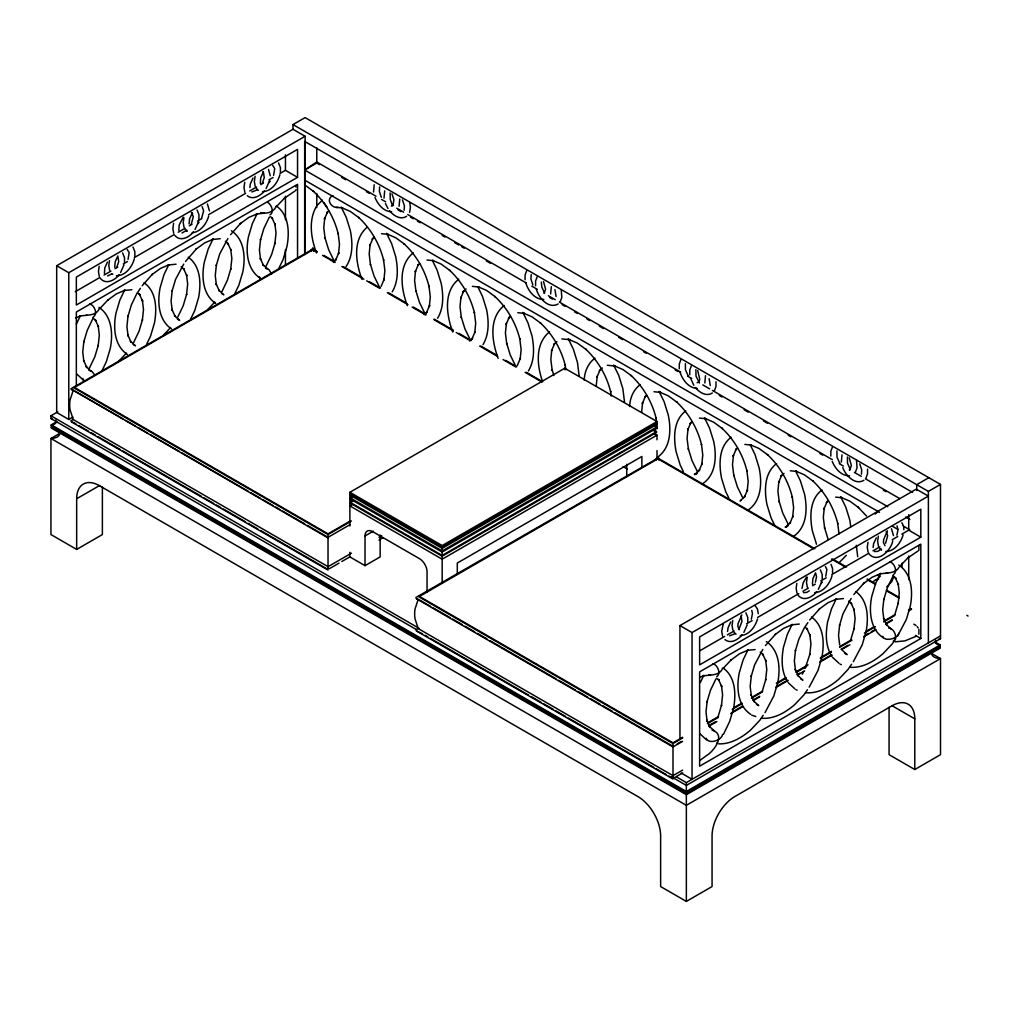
<?xml version="1.0" encoding="UTF-8"?>
<svg xmlns="http://www.w3.org/2000/svg" width="1019" height="1019" viewBox="0 0 1019 1019"><rect width="100%" height="100%" fill="white"/><g stroke="black" fill="none" stroke-linecap="round" stroke-linejoin="round"><path stroke-width="1.5" d="M934.665 641.753L940.18 644.938L940.193 645.868L686.347 792.425L51.268 425.751L51.281 424.834L56.758 421.662M124.509 262.291L124.509 257.629L122.624 252.941M134.852 256.317L134.852 251.655L132.98 246.967M198.934 219.314L198.934 214.652L197.062 209.965M249.833 187.611L250.356 183.828L253.03 178.007M280.416 172.287L280.416 167.613L278.531 162.925M727.553 631.487L728.076 627.717L730.75 621.883M747.78 622.138L747.78 617.476L745.895 612.776M801.978 588.511L803.138 582.919L806.5 577.098M822.206 579.161L822.206 574.499L820.333 569.812M832.561 573.188L832.561 568.526L831.02 564.348M873.105 547.445L873.627 543.675L876.315 537.854M584.218 380.189C584.473 371.833 588.039 363.223 594.956 358.217M596.242 385.717L597.21 376.164L596.905 377.272L600.038 369.859M629.627 406.53C629.882 398.174 633.449 389.564 640.365 384.558M641.652 412.058L642.62 402.505L642.314 403.613L645.447 396.2L644.709 397.27L646.734 395.308M901.828 567.417L902.248 563.189M733.642 707.81C736.049 694.347 735.629 677.011 723.337 668.184M777.815 682.297C780.529 668.235 779.433 650.364 766.313 641.575M821.989 656.796C824.435 643.282 823.951 625.883 811.557 617.068M866.163 631.296C868.608 617.769 868.124 600.369 855.743 591.555M899.153 633.016C897.446 637.97 890.924 639.805 886.084 639.193C870.277 632.149 868.545 611.222 871.78 596.421L875.652 583.403L880.429 573.455M109.479 260.584L108.778 265.577L109.619 270.315M183.917 217.607L183.216 222.613L184.057 227.352M732.75 620.431L732.05 625.424L732.89 630.162M796.845 583.428L796.145 588.422L796.973 593.16M867.959 542.363L867.258 547.369L868.099 552.107M99.187 266.303L98.435 271.551L99.276 276.289M123.987 264.851L120.599 272.519M134.33 258.877C132.088 266.889 125.566 275.971 116.383 275.703M173.625 223.327L172.861 228.587L173.701 233.326M244.751 182.261L243.987 187.521L244.827 192.26M255.094 176.287L254.342 181.548L255.17 186.286M269.538 180.822L266.099 188.553M279.881 174.848C277.665 182.707 271.462 191.445 262.545 191.699M807.239 577.2L806.488 582.448L807.328 587.186M832.039 575.748C829.823 583.62 823.619 592.345 814.691 592.612M878.365 536.134L877.614 541.382L878.454 546.133M931.735 651.994C930.36 656.771 936.843 658.682 940.512 658.592L940.512 754.671L914.795 769.523L889.065 754.671L889.065 707.173M541.306 282.072L541.828 287.103L544.541 293.013M556.081 296.491L554.935 289.613M710.268 385.5L709.122 378.635M722.624 734.381C721.567 740.686 708.613 744.571 706.142 738.278M374.202 184.796L373.527 192.069M379.641 186.897L379.374 191.406L381.335 197.278M384.685 190.859L384.023 198.132M390.124 192.948L390.264 199.431L392.506 205.787L393.347 204.883L391.372 206.029M399.079 206.297L399.754 199.023M404.135 210.258L404.403 205.749L402.441 199.864M409.574 212.347L410.415 207.545L409.714 202.475M531.205 274.57L530.937 279.079L532.899 284.963M550.642 293.969L551.317 286.696M685.379 363.579L685.456 369.795L688.22 375.96M695.875 369.642L696.002 376.113L699.467 383.055M704.83 382.978L705.492 375.705M836.93 450.907L837.007 457.123L839.771 463.288M841.987 454.882L841.325 462.142M847.426 456.971L847.502 463.186L850.266 469.351L849.273 469.988L850.305 469.402M861.437 474.281L861.705 469.759L859.743 463.887M718.128 716.586L721.579 705.008L721.452 705.645L722.598 694.945L721.452 685.558L721.745 686.679L718.459 679.406L719.185 680.501L717.121 678.578M733.514 708.447L729.655 721.452L723.503 734.253M762.314 691.086L765.753 679.495L765.626 680.144L766.772 669.445L765.626 660.057L765.919 661.178L762.632 653.905L763.358 654.988L760.263 652.122M777.688 682.947L773.829 695.952L765.002 712.663M821.862 657.433L818.002 670.451L809.175 687.163M850.661 640.072L854.1 628.494L853.973 629.131L855.119 618.431L853.973 609.056L854.266 610.164L850.98 602.891L851.706 603.987L848.61 601.108M866.035 631.933L862.176 644.938L853.349 661.649M894.835 614.572L898.274 602.981L898.159 603.63L899.293 592.931L898.159 583.543L898.452 584.664L895.153 577.391L895.892 578.474L892.784 575.608M128.037 259.386L129.184 252.61L127.171 249.451M198.361 222.142L195.024 229.542M208.704 216.168C206.449 223.721 200.679 231.937 192.222 232.74M273.589 175.344L274.735 168.581L272.723 165.409M723.286 623.628L721.707 631.398L722.547 636.136M747.194 624.953L743.87 632.366M751.309 619.234L752.468 613.642L751.78 610.356M757.55 618.979C755.245 626.736 749.105 635.346 740.265 635.589M815.391 582.231L816.55 576.639L815.531 572.844L812.856 578.767L812.461 584.218M821.632 581.976L818.308 589.39M825.747 576.257L826.88 569.481L825.39 566.5M892.759 540.923C891.014 550.209 878.212 563.545 869.322 554.285M896.873 535.192L898.019 529.6L897.013 525.842M903.101 534.95C900.796 542.707 894.657 551.304 885.817 551.546M99.34 308.286C96.869 316.145 86.131 314.96 79.724 316.017L80.845 315.712L75.623 317.928M82.87 378.431L83.036 379.82L85.392 381.182M276.047 206.271C274.264 212.169 266.15 214.13 260.686 212.742M722.624 668.133C720.14 675.992 709.402 674.807 703.008 675.864L704.116 675.559L700.193 677.215M882.849 636.251L883.014 637.652M875.181 514.086L877.958 511.678M316.45 206.335C308.222 220.626 311.024 238.242 316.501 252.992M381.093 286.441L384.227 279.015L383.921 280.123L384.889 270.57L383.539 259.667L383.653 260.304C379.654 243.936 370.891 228.867 358.561 217.365L359.096 217.824L350.307 211.392L341.569 207.647L342.715 207.991L336.117 207.341M392.2 291.893C398.518 281.359 397.97 268.647 395.792 257.005L391.691 243.758L386.596 233.338M437.61 318.246C443.927 307.7 443.38 294.988 441.202 283.346L437.1 270.099L432.642 260.991M483.019 344.588C489.349 334.041 488.802 321.329 486.611 309.687L482.522 296.453L478.064 287.333M517.334 365.464L520.467 358.051L520.161 359.159L521.129 349.606L519.779 338.703L519.894 339.327C515.894 322.959 507.131 307.904 494.801 296.402L495.336 296.86L486.547 290.415L477.809 286.683L478.955 287.014L472.357 286.364M528.441 370.929C534.758 360.382 534.211 347.67 532.033 336.028L527.931 322.794L522.836 312.374M893.93 576.499L891.74 581.683L886.772 586.842M116.765 267.411L118.713 261.616L117.822 255.986L115.147 261.896L114.752 267.347M191.203 224.435L193.279 216.805L191.776 212.627L192.591 213.519L191.254 212.449M201.545 218.461L203.622 210.831L202.119 206.653M262.329 183.369L264.265 177.573L263.386 171.944L260.711 177.854L260.316 183.318M885.6 543.216L887.676 535.574L886.173 531.409M76.361 324.157L80.463 315.623M92.665 319.036L87.188 330.449L83.749 342.04L83.876 341.39L82.73 352.09L83.876 361.478L83.583 360.357L86.87 367.63L86.144 366.534L91.302 371.336M124.636 290.122L119.847 300.083L115.988 313.088C113.134 327.316 114.052 345.517 127.362 354.459M89.379 368.152L94.856 356.752L98.308 345.161L98.181 345.798L99.327 335.098L98.181 325.723L98.474 326.832L95.187 319.571L95.913 320.654L92.818 317.775M102.282 370.152L106.371 361.605L110.243 348.6C113.058 334.449 112.23 316.31 99.009 307.369M168.81 264.622L164.021 274.57L160.161 287.575C157.308 301.815 158.225 320.004 171.536 328.959M133.553 342.651L139.03 331.239L142.482 319.648L142.354 320.297L143.501 309.598L142.354 300.21L142.647 301.331L139.361 294.058L140.087 295.153L138.024 293.23M146.456 344.639L150.557 336.104L154.417 323.099C157.002 309.419 156.684 291.701 144.112 282.722M212.984 239.108L208.194 249.069L204.335 262.074C201.482 276.302 202.399 294.504 215.71 303.445M177.726 317.138L183.216 305.738L186.655 294.147L186.528 294.797L187.674 284.084L186.528 274.71L186.821 275.831L183.535 268.557L184.261 269.64L181.165 266.774M190.629 319.138L194.731 310.604L198.59 297.599C201.176 283.906 200.858 266.188 188.286 257.221M257.157 213.608L252.381 223.569L248.509 236.574C245.49 251.133 246.776 269.768 260.686 278.544M221.913 291.638L227.39 280.238L230.829 268.647L230.702 269.283L231.848 258.584L230.702 249.209L230.995 250.33L227.708 243.057L228.434 244.14L225.339 241.261M269.373 217.022L263.896 228.434L260.444 240.013L260.571 239.376L259.425 250.075L260.571 259.45L260.278 258.342L263.564 265.615L262.838 264.52L268.01 269.309M234.803 293.638L238.905 285.103L242.764 272.086C245.617 257.858 244.7 239.656 231.389 230.714M266.086 266.137L271.563 254.725L275.003 243.146L274.875 243.783L276.022 233.084L274.875 223.696L275.168 224.817L271.882 217.544L272.608 218.639L270.544 216.716M278.977 268.124L283.078 259.59L286.938 246.585C289.523 232.905 289.205 215.187 276.646 206.207M700.32 682.577L703.734 675.47M715.937 678.883L710.46 690.296L707.02 701.874L707.148 701.238L706.001 711.937L707.148 721.312L706.855 720.204L710.141 727.464M747.908 649.969L743.118 659.917L739.259 672.922C736.406 687.163 737.323 705.352 750.634 714.306M792.081 624.456L787.305 634.417L783.433 647.422C781.395 658.911 781.153 671.483 787.623 681.724M835.567 600.382L831.479 608.916L827.606 621.921C825.568 633.41 825.326 645.982 831.797 656.211M802.373 674.132L803.749 671.279M805.112 668.439L809.927 653.994L809.799 654.631L810.946 643.932L809.799 634.557L810.092 635.678L806.806 628.405L807.532 629.487L805.469 627.577M892.644 576.869L887.167 588.269L883.728 599.86L883.842 599.223L882.696 609.922L883.842 619.297L883.549 618.176L886.848 625.449L886.11 624.367L891.281 629.156M295.599 190.502L296.058 189.585M918.883 550.349L918.883 545.471M918.883 634.264L918.883 629.385M393.016 205.405L393.907 199.686L391.946 193.801M526.657 270.787L525.091 275.015L525.091 279.741M537.153 276.837L535.586 281.078L535.586 285.804M560.246 301.713L561.8 297.484L561.278 290.148M680.832 359.796L679.278 364.038L679.278 368.763M691.328 365.859L689.774 370.088L689.774 374.814M714.421 390.736L715.988 386.494L715.988 381.768M832.383 447.124L830.829 451.366L830.829 456.092M855.489 472.001L857.043 467.772L856.508 460.435M865.984 478.064L867.538 473.822L867.538 469.097M899.064 567.252C896.593 571.786 890.861 572.996 886.084 573.086M107.479 262.049L104.804 267.87L104.409 273.321M192.26 213.098L189.585 218.919L189.063 223.874M741.845 614.89L738.023 623.679L737.909 626.698L739.399 629.678M738.915 629.22L741.985 621.45L741.106 615.82M140.418 288.313L136.839 293.536L131.362 304.948L127.923 316.527L128.05 315.89L126.904 326.589L128.05 335.964L127.757 334.856L131.043 342.117L130.317 341.034L135.476 345.823L133.132 344.473M142.201 285.702L152.302 274.315L151.806 274.735L160.492 268.405L169.192 264.698L168.084 265.004L176.02 264.214M183.7 264.112L175.548 279.435L172.096 291.026L172.224 290.39L171.077 301.089L172.224 310.464L171.931 309.343L175.217 316.616L174.491 315.533L179.65 320.323L177.306 318.972M185.483 261.501L196.476 248.814L195.979 249.235L204.679 242.891L213.366 239.198L212.258 239.503L220.193 238.713M227.874 238.612L219.722 253.935L216.27 265.526L216.397 264.876L215.251 275.576L216.397 284.963L216.104 283.842L219.391 291.116L218.665 290.033L223.836 294.822L221.48 293.459M230.549 234.688L240.65 223.301L240.153 223.734L248.853 217.391L257.54 213.697L256.431 214.003L264.367 213.213M762.798 649.46L754.646 664.783L751.194 676.374L751.321 675.737L750.175 686.437L751.321 695.811L751.028 694.691L754.315 701.964M765.473 645.549L775.574 634.162L775.077 634.582L783.777 628.239L792.464 624.545L791.355 624.851L799.291 624.061M807.863 622.647L804.297 627.87L798.82 639.282L795.368 650.874L795.495 650.224L794.349 660.923L795.495 670.311L795.202 669.19L798.488 676.463M809.646 620.036L819.747 608.649L819.251 609.082L827.95 602.738L836.637 599.045L835.529 599.35L843.465 598.561M763.218 715.262L759.664 720.484L750.328 730.33C741.399 737.832 730.636 744.329 718.535 743.845M851.145 598.459L842.993 613.782L839.541 625.36L839.669 624.723L838.522 635.423L839.669 644.798M853.82 594.536L863.921 583.148L863.424 583.581L872.124 577.238L880.811 573.531L879.703 573.837L887.638 573.06M807.405 689.761L803.838 694.971L794.502 704.83C785.28 712.638 773.943 719.287 761.41 718.255M851.578 664.261L848.012 669.47L838.675 679.316C829.453 687.124 818.117 693.786 805.583 692.754M895.752 638.76L892.185 643.97L882.862 653.816C873.64 661.624 862.291 668.286 849.757 667.254M897.535 636.149L906.35 619.437L910.222 606.432C913.075 592.205 912.158 574.003 898.834 565.061M346.04 266.634C353.147 256.024 352.638 242.675 350.37 230.651L346.282 217.416L341.187 206.997M846.33 555.33L839.248 562.539M935.786 640.25C933.468 642.925 937.786 645.218 940.18 644.938L686.347 791.496L51.281 424.834C53.663 425.114 57.994 422.821 55.663 420.146M183.229 217.251L179.229 224.893L178.834 230.358M887.396 530.848L883.588 539.637L883.46 542.656L885.014 545.624M118.994 274.735C115.134 280.34 105.619 285.027 100.486 278.48M197.648 223.862L199.1 222.244M193.432 231.772C189.559 237.363 180.057 242.051 174.924 235.504M270.226 181.178L268.965 182.63M264.558 190.706C260.8 195.724 252.992 200.399 247.26 195.737M742.265 634.582C738.508 639.601 730.712 644.275 724.98 639.626M820.919 583.709L822.371 582.091M816.703 591.606C812.844 597.21 803.329 601.898 798.195 595.351M544.07 293.459L545.611 289.23L543.509 281.486M849.808 469.797L851.349 465.568L849.247 457.824M99.811 308.591L108.116 299.815L107.632 300.248L116.319 293.905L125.019 290.211L123.91 290.517L131.846 289.727M119.147 360.777L126.42 353.096M276.506 206.577L284.823 197.801M163.32 335.264L170.593 327.596M207.494 309.763L214.767 302.083M723.082 668.439L731.4 659.662L730.903 660.095L739.59 653.752L748.29 650.046L747.182 650.351L755.117 649.574M899.777 566.424L908.095 557.648M317.202 205.252L322.475 200.144M328.831 210.908L326.806 212.869L327.558 211.786L324.424 219.212L324.73 218.104L323.762 227.657L325.099 238.561L324.997 237.924L328.653 249.719L334.321 261.323M366.827 227.517C352.217 240.344 355.911 262.991 361.911 279.333M333.391 261.959L336.423 259.017L335.671 260.087L338.817 252.674L338.512 253.782L339.48 244.229L338.13 233.326L338.232 233.962C334.245 217.582 325.469 202.526 313.151 191.024L313.674 191.483L305.178 185.254M374.253 237.249L372.228 239.21L372.979 238.14L369.833 245.554L370.139 244.445L369.171 253.998L370.521 264.902L370.406 264.265L374.062 276.06L379.73 287.664M413.294 252.839C397.627 265.462 401.078 288.925 407.333 305.687M419.662 263.59L417.637 265.551L418.389 264.481L415.243 271.895L415.548 270.787L414.593 280.34L415.93 291.243L415.828 290.606L419.471 302.401L425.152 314.005M458.716 279.181C443.036 291.816 446.488 315.266 452.742 332.028M424.21 314.642L427.254 311.699L426.502 312.782L429.649 305.356L429.33 306.477L430.298 296.911L428.961 286.008L429.063 286.645C425.063 270.277 416.3 255.209 403.97 243.707L404.505 244.165L395.716 237.733L386.978 233.988L388.137 234.332L381.526 233.682M466.091 288.963L463.046 291.893L463.798 290.823L460.664 298.236L460.97 297.128L460.002 306.694L461.34 317.584L461.238 316.96L464.893 328.755L470.561 340.359M504.125 305.522C488.445 318.157 491.91 341.607 498.151 358.37M469.632 340.983L472.663 338.053L471.912 339.123L475.058 331.71L474.752 332.818L475.707 323.252L474.37 312.362L474.472 312.986C470.485 296.618 461.709 281.55 449.392 270.048L449.914 270.506L441.125 264.074L432.4 260.329L433.546 260.673L426.936 260.023M510.494 316.285L508.468 318.246L509.207 317.164L506.074 324.577L506.379 323.469L505.411 333.035L506.761 343.925L506.647 343.301L510.302 355.096L515.971 366.7M549.534 331.863C534.746 343.67 536.898 365.732 542.656 381.768M556.909 341.645L553.877 344.588L554.629 343.505L551.483 350.931L551.788 349.823L550.833 359.376L552.171 370.279L552.069 369.642L553.89 375.54M599.287 370.929L602.331 367.986M685.774 410.899C673.215 420.248 673.432 438.17 676.17 451.977L680.259 465.212L683.443 471.733M692.143 421.662L690.118 423.611L690.869 422.541L687.723 429.954L688.029 428.846L687.073 438.412L688.411 449.303L688.309 448.678L691.952 460.473L697.633 472.077M657.599 457.162C670.91 447.825 671.279 429.407 668.273 415.064L664.171 401.817L659.076 391.398M731.196 437.24C718.637 446.589 718.854 464.524 721.579 478.319L725.681 491.553L728.865 498.074M737.552 448.003L735.527 449.965L736.278 448.882L733.145 456.295L733.451 455.187L732.483 464.753L733.82 475.644L733.718 475.02L737.374 486.815L743.042 498.418M703.008 483.503C716.319 474.166 716.701 455.748 713.682 441.405L709.581 428.171L704.486 417.752M776.605 463.581C764.046 472.931 764.263 490.865 766.989 504.66L771.09 517.907L774.911 525.715M783.98 473.364L780.949 476.306L781.688 475.223L778.554 482.649L778.86 481.541L777.892 491.094L779.242 501.998L779.127 501.361L782.783 513.156L788.451 524.76M748.43 509.844C761.741 500.52 762.11 482.089 759.091 467.746L755.003 454.512L750.532 445.392M822.015 489.935C809.455 499.272 809.672 517.206 812.41 531.001L816.499 544.248M828.383 500.686L826.358 502.647L827.11 501.577L823.963 508.99L824.269 507.882L823.314 517.435L824.651 528.339L824.549 527.702L828.192 539.497M793.839 536.185C807.15 526.861 807.519 508.43 804.513 494.088L800.412 480.853L795.954 471.733M876.327 580.04L880.378 576.117M186.872 230.218L182.032 232.969M881.269 548.986L877.856 551.368L874.531 551.572M872.659 582.091L875.627 579.773L878.556 579.212M741.182 500.163L740.087 501.004L745.144 496.113L744.392 497.183L747.538 489.77L747.233 490.878L748.188 481.325L746.851 470.421L746.952 471.045C742.966 454.678 734.189 439.622 721.872 428.12L722.395 428.579L713.606 422.133L704.881 418.401L706.027 418.733L699.416 418.083M284.326 198.234L294.886 191.101M907.598 558.068L918.157 550.935M699.887 760.467L706.154 755.831C713.848 751.372 726.534 734.521 712.026 730.075M111.58 273.945L107.606 275.945M257.145 189.916L251.82 191.967M734.852 633.793L729.54 635.843M809.29 590.816L806.73 592.434L803.405 592.638M887.778 506.672L304.668 170.007L316.769 162.021L376.049 196.234M72.909 417.077L68.782 419.459L56.682 412.466L56.682 265.73L293.001 129.286L293.001 124.585L305.114 117.593L940.486 484.42L940.512 638.671L686.347 785.42L671.19 776.656M56.682 265.73L68.782 272.71L305.114 136.279L305.114 254.61M75.24 291.701L99.964 277.423M104.091 275.041L110.956 271.079M115.083 268.698L117.822 267.105M123.324 263.934L127.439 261.552M134.317 257.59L174.16 234.587M178.274 232.205L185.152 228.243M189.267 225.861L192.018 224.282M197.508 221.11L201.635 218.728M208.5 214.754L245.604 193.343M249.719 190.961L256.584 186.999M260.711 184.617L263.462 183.025M268.952 179.853L273.079 177.472M279.945 173.51L285.447 170.339L297.548 177.331L297.548 149.373L76.349 277.079L76.349 305.038L297.548 177.331M304.668 170.007L316.769 163.027L319.52 164.619M328.029 537.905L70.846 388.85L312.298 249.451L317.036 252.177M312.897 249.795L74.476 387.449L328.029 533.841L350.077 521.104M416.198 629.449L50.95 418.567L50.95 415.777L57.816 411.803M406.619 216.27C400.709 220.321 393.359 215.659 389.615 210.742M60.567 432.935L50.95 438.488L50.95 534.567L76.667 549.419L102.384 534.567L102.384 487.069M76.667 549.419L76.667 498.75L99.684 485.464M558.183 303.955C548.247 309.534 538.376 297.446 536.185 288.657M349.886 492.292L564.717 368.254L657 421.535L657 422.936L442.17 546.961L349.886 493.68L349.886 492.292L442.17 545.573L657 421.535M350.511 495.132L351.096 495.272M350.511 497.832L351.988 497.183L351.988 495.782M350.09 503.259L352.307 504.52L350.205 506.048A1.707 0.994 60 0 0 351.096 505.22A1.707 0.994 60 0 0 350.205 503.348L350.281 502.584A2.14 1.236 60 0 0 351.402 501.552A2.14 1.236 60 0 0 350.281 499.208L352.026 499.437M73.266 387.449L328.029 534.529L351.44 521.015M350.065 524.607L328.029 537.331L307.369 525.409M380.151 535.039L380.151 556.922L365.019 565.66L365.019 535.956L373.272 531.192M351.44 553.164L328.029 566.679L73.266 419.586L70.922 420.63L71.547 421.981L328.029 570.054L328.029 534.529M378.979 537.255L381.743 535.663M329.404 568.678L339.047 563.112M341.798 561.52L350.065 556.756M378.979 540.057L383.119 537.663M349.886 526.008L349.886 494.037L442.17 547.318L657 423.28L657 424.337L442.17 548.362L349.886 495.081M712.37 392.965C706.447 397.002 699.11 392.34 695.366 387.437M350.205 498.953L442.17 552.043L656.682 428.197L656.682 427.101L442.17 550.948L350.205 497.858L350.052 499.043M682.603 741.373L672.999 746.914L416.529 598.841L415.905 597.491L657.268 458.448L813.582 548.693M657.866 458.792L419.446 596.446L672.999 742.838L682.654 737.272M863.921 480.293C854.966 485.592 845.617 475.389 842.751 467.555M928.831 477.694L916.718 484.675L916.718 490.445M679.953 625.577L916.285 489.133L928.385 496.113L692.054 632.557L679.953 625.577L679.953 737.603M293.001 124.585L928.385 491.413L940.486 484.42M699.887 650.746L724.611 636.467M727.362 634.888L734.228 630.927M746.596 623.781L752.086 620.609M757.588 617.438L798.807 593.644M802.921 591.262L808.424 588.09M812.538 585.708L815.289 584.116M820.779 580.945L826.282 577.773M831.771 574.601L868.876 553.19M872.99 550.808L879.868 546.834M892.224 539.701L897.726 536.529M901.84 534.147L908.719 530.186L920.819 537.166L920.819 509.22L699.62 636.926L699.62 664.872L920.819 537.166M707.453 722.942L718.484 716.586M733.642 707.823L741.908 703.059M751.563 697.48L762.581 691.124M776.363 683.163L786.006 677.597M795.661 672.018L808.067 664.859M820.461 657.701L831.491 651.332M839.758 646.556L850.789 640.199M865.946 631.449L874.213 626.672M883.868 621.093L894.886 614.737M418.236 596.446L672.999 743.539L682.641 737.973M707.428 723.656L718.446 717.3M732.215 709.351L741.857 703.785M751.5 698.219L762.518 691.85M777.675 683.112L785.929 678.336M796.947 671.98L806.589 666.413M820.359 658.452L831.377 652.096M839.643 647.332L852.037 640.174M864.43 633.016L875.448 626.66M883.715 621.883L894.733 615.527M677.138 743.946L681.265 741.565M708.804 725.655L715.695 721.681M733.604 711.351L741.857 706.575M752.875 700.219L759.766 696.244M776.287 686.704L787.305 680.335M796.947 674.769L799.711 673.177M820.359 661.255L831.377 654.899M841.019 649.332L847.91 645.345M864.43 635.805L868.57 633.423M871.321 631.831L874.073 630.239M886.466 623.093L891.982 619.909M908.502 610.368L911.253 608.776M708.651 726.33L716.879 721.579M730.598 713.657L742.94 706.536M753.907 700.206L759.397 697.034M775.854 687.532L788.184 680.412M797.788 674.871L804.641 670.91M819.735 662.197L832.077 655.077M841.669 649.536L849.897 644.785M863.615 636.862L875.958 629.742M885.549 624.201L892.402 620.24M908.859 610.738L911.61 609.158M682.641 770.109L672.999 775.676L418.236 628.596L415.905 629.627L416.529 630.978L672.999 779.051L672.999 743.539M682.641 772.911L672.999 778.478L668.872 776.096M920.819 638.493L699.62 766.199L699.62 671.865L920.819 544.159L920.819 638.493L915.444 635.385M676.705 777.051L686.347 782.617L940.512 635.881M940.193 647.218L686.347 793.776L51.268 427.101L51.268 428.031L686.347 794.693L940.193 648.135L939.301 646.543L940.193 645.868M76.667 498.75A32.098 18.533 60 0 1 99.365 485.655L637.932 796.591A32.098 18.533 60 0 1 660.63 835.898L660.63 886.555L686.347 901.407L712.064 886.555L712.064 835.898A32.098 18.533 -60 0 1 734.763 796.591L892.096 705.759A32.098 18.533 -60 0 1 914.795 718.854L914.795 769.523M269.997 214.945C274.633 212.181 271.423 204.666 267.73 202.272M93.289 316.96C98.142 313.954 94.487 305.42 89.85 303.815M893.268 574.792C898.121 571.774 894.465 563.24 889.829 561.647M716.574 676.807C721.414 673.788 717.758 665.254 713.122 663.662M893.268 641.218C898.312 638.123 894.198 628.264 888.734 628.048M716.574 743.246L717.503 742.813M351.402 502.189L352.816 501.119L352.51 499.794M916.298 636.213L904.948 640.875L895.242 641.83M332.996 195.559C325.303 198.922 331.277 208.717 338.155 207.341M694.41 474.204L697.085 473.351L694.678 474.663L699.735 469.772L698.983 470.842L702.116 463.428L701.811 464.537L702.779 454.971L701.441 444.08L701.543 444.704C697.544 428.337 688.78 413.268 676.45 401.766L676.985 402.225L668.197 395.792L659.459 392.048L660.618 392.391L654.007 391.742M785.241 526.887L787.904 526.033L785.496 527.345L790.553 522.454L789.814 523.524L792.948 516.111L792.642 517.219L793.61 507.666L792.26 496.762L792.374 497.399C788.375 481.019 779.611 465.963 767.282 454.461L767.816 454.92L759.028 448.487L750.29 444.743L751.436 445.074L744.838 444.424M51.268 427.101L52.16 426.426L51.268 425.751M697.123 382.711L698.754 382.074L699.773 379.45L697.697 370.496M657 424.337L654.58 425.725L656.682 427.101M656.682 428.197L653.969 429.929L656.605 432.4L442.17 556.196L350.281 503.144L350.281 502.392L442.17 555.444L656.605 431.636L653.867 430.056M939.098 638.786L940.512 638.671M543.815 299.408C534.58 299.675 528.059 290.606 525.689 282.607M849.553 475.758C841.261 476.128 835.134 468.46 832.256 461.505M86.105 315.253L87.239 315.266M710.51 675.113L708.664 675.075M265.462 268.214L268.901 269.589L271.653 274.022M88.755 370.228L92.194 371.604L94.232 374.355M391.64 211.774C383.603 211.672 377.794 204.297 374.967 197.482M697.378 388.456C688.424 388.201 682.208 379.476 679.864 371.617M50.95 418.567L52.364 418.682M517.767 312.718L524.377 313.355L523.218 313.024L531.956 316.769L540.745 323.201L540.21 322.743C552.54 334.245 561.303 349.3 565.303 365.681L565.201 365.044L565.774 369.719M561.851 338.932L569.787 339.709L568.64 339.365L577.365 343.11L586.154 349.542L585.632 349.084C597.949 360.586 606.725 375.654 610.712 392.022L610.61 391.385L611.183 396.06M607.273 365.273L615.196 366.05L614.049 365.706L622.787 369.451L631.576 375.884L631.041 375.425C643.371 386.927 652.135 401.995 656.134 418.363L656.019 417.726L656.402 420.847M790.247 470.778L796.858 471.428L795.699 471.084L804.437 474.829L813.226 481.261L812.691 480.802C825.021 492.304 833.784 507.373 837.784 523.741L837.682 523.104L839.019 534.007M835.656 497.119L842.267 497.769L841.121 497.425L849.846 501.17L858.635 507.602L858.113 507.144L866.558 516.06M72.642 422.337L71.547 421.981M755.792 716.523L751.716 715.16M844.751 653.306L847.107 654.657L841.936 649.867M840.064 664.146L841.337 664.643M800.577 678.807L802.934 680.17L797.762 675.38M795.89 689.646L797.164 690.156M756.404 704.32L758.747 705.67L753.589 700.881M892.351 526.263L897.777 529.345M913.776 624.163L916.119 625.526M71.547 389.831L73.266 390.239L70.069 399.97A45.855 37.448 0 0 0 70.069 409.867L73.266 419.586M416.529 598.841L418.236 599.248L415.039 608.967A45.855 37.448 0 0 0 415.039 618.864L418.236 628.596M416.529 630.978L422.363 633.78M293.001 129.286L305.114 136.279M912.591 492.394L304.668 141.412L304.668 253.833M381.552 199.418L385.692 201.813M396.722 208.182L403.613 212.156M407.753 214.538L526.301 282.989M531.816 286.173L537.331 289.358M548.362 295.727L555.253 299.701M559.38 302.095L680.692 372.126M687.583 376.113L691.723 378.495M702.753 384.864L709.644 388.838M712.396 390.43L832.332 459.671M839.223 463.658L843.363 466.04M854.393 472.408L861.284 476.382M865.411 478.777L899.879 498.673M341.582 177.357L345.721 179.739M366.394 191.674L369.145 193.266M398.098 209.978L400.862 211.57M410.504 217.149L413.268 218.741M417.395 221.123L420.159 222.715M442.208 235.453L444.972 237.045M454.614 242.611L458.754 245.006M461.505 246.598L464.269 248.19M486.33 260.915L490.457 263.31M549.738 297.523L552.489 299.115M562.144 304.694L564.895 306.286M574.55 311.852L577.302 313.444M586.957 319.023L589.708 320.616M599.363 326.182L603.503 328.564M618.66 337.327L622.8 339.709M643.473 351.644L646.237 353.236M675.177 369.948L677.941 371.54M719.299 395.423L722.051 397.015M744.112 409.753L748.239 412.135M763.409 420.885L767.536 423.28M788.222 435.215L790.973 436.807M819.926 453.519L822.677 455.111M883.333 490.126L886.097 491.718M905.7 517.015L909.827 519.397M258.342 190.298L256.393 188.464M881.613 550.145L879.664 548.311M653.867 430.82C659.917 431.177 651.116 434.654 657 435.164L657 439.8M654.249 433.572L657 435.164L442.17 559.189L349.886 505.908M966.878 615.349L968.05 616.024M317.036 251.476L312.897 249.095L312.897 247.693M323.915 255.451L334.933 261.819M343.199 266.583L362.471 277.716M369.362 281.69L380.38 288.059M388.634 292.822L406.543 303.165M413.434 307.139L425.827 314.285M434.081 319.062L453.366 330.194M458.868 333.379L471.262 340.524M480.904 346.091L497.425 355.631M505.691 360.408L516.709 366.764M526.352 372.33L541.497 381.081M322.539 255.361L334.945 262.52M341.836 266.507L363.885 279.231M366.636 280.824L379.043 287.982M387.309 292.759L407.982 304.694M412.122 307.076L425.891 315.037M434.158 319.8L453.455 330.946M456.206 332.538L469.988 340.486M479.643 346.065L497.552 356.408M503.068 359.58L515.461 366.751M525.116 372.317L541.649 381.858M814.856 548.731L657.866 458.104L657.866 456.703M832.765 559.074L846.534 567.023M867.194 578.945L875.461 583.721M886.466 590.077L898.86 597.236M831.504 559.036L845.286 566.997M867.335 579.722L875.601 584.498M886.619 590.867L899.025 598.026M623.106 466.6L627.233 468.995M930.856 653.026L940.512 658.592L686.347 805.328L50.95 438.488C54.606 438.578 61.089 436.667 59.713 431.89M187.216 231.364L185.267 229.53M891.778 705.568L914.795 718.854M112.778 274.34L112.052 273.805M736.049 634.175L734.113 632.353M74.642 391.041L122.84 418.86M125.592 420.452L135.234 426.018M137.985 427.611L147.628 433.177M150.379 434.769L179.306 451.468M182.057 453.047L248.152 491.222M250.916 492.801L260.546 498.367M263.31 499.96L272.939 505.526M275.703 507.118L279.83 509.5M282.581 511.092L304.617 523.817M349.886 556.922L365.019 565.66M419.611 600.038L430.629 606.407M433.381 607.986L449.914 617.527M452.665 619.119L462.308 624.685M465.059 626.277L474.701 631.844M477.452 633.436L487.095 639.002M489.846 640.594L555.941 678.756M558.705 680.348L575.226 689.888M577.977 691.468L587.619 697.034M590.37 698.626L600.013 704.193M602.764 705.785L612.406 711.351M615.158 712.943L672.999 746.328M681.291 773.09L692.054 779.293L692.054 632.557M73.266 422.388L76.017 423.98M78.769 425.56L88.411 431.126M91.162 432.718L95.302 435.113M98.053 436.692L120.089 449.417M122.84 451.009L201.329 496.329M204.093 497.922L213.723 503.488M216.487 505.067L220.613 507.462M223.365 509.054L245.401 521.766M248.152 523.358L257.794 528.925M260.546 530.517L326.653 568.678M50.95 415.777L418.962 628.239M425.127 635.359L427.878 636.951M430.629 638.544L528.402 694.996M531.154 696.588L540.796 702.155M543.547 703.734L553.19 709.3M555.941 710.893L565.583 716.459M568.347 718.051L653.727 767.345M656.478 768.937L666.12 774.504M304.668 180.108L879.499 512.302M902.936 525.855L909.827 529.829M832.523 657.293L838.994 663.293M788.349 682.806L794.807 688.793M709.415 726.381L714.574 731.171M700.002 733.807L706.46 739.807M76.731 373.973L83.189 379.96M327.405 207.672L323.876 202.564M755.028 605.503L757.461 608.993L758.302 613.731M262.889 171.574L263.386 171.944M693.786 385.258L690.36 377.68M387.997 208.5L385.449 203.545M917.215 626.647L918.157 627.959M901.802 522.772L903.025 524.951M891.459 528.746L893.51 535.663M207.405 203.991L209.468 210.908M259.743 277.805L259.412 276.888M268.519 169.409L270.239 175.828M840.726 496.775L845.821 507.195L849.922 520.442L850.725 526.772M878.021 574.869L879.282 577.442M613.655 365.057L618.762 375.476L622.851 388.723L624.545 402.187M568.245 338.716L573.34 349.135L577.442 362.369L579.136 375.845M295.599 185.624L296.058 187.063M856.304 545.305L857.718 556.718M656.796 423.955L657.37 428.63M903.687 527.46L903.866 529.689M928.385 491.413L928.385 642.862M908.719 514.659L908.719 530.186M908.719 556.03L908.719 579.62M686.347 782.617L686.347 901.407M657 450.627L657 458.346M641.868 467.237L641.868 456.474L457.302 563.036L457.302 573.799M626.736 464.295L626.736 476.79M564.717 368.254L564.717 369.655M442.17 545.573L442.17 546.961M442.17 547.318L442.17 582.384M427.05 592.09L427.05 571.774A10.7 6.178 60 0 0 419.484 558.667L372.585 531.587A10.7 6.178 60 0 0 365.019 535.956M349.886 552.285L349.886 555.38M316.769 147.717L316.769 163.027M316.769 193.521L316.769 207.634M297.548 258.202L297.548 184.312L76.349 312.018L76.349 385.921M285.447 154.812L285.447 170.339M285.447 196.196L285.447 219.773M285.447 249.642L285.447 265.373M68.782 272.71L68.782 419.459M657.714 458.894A1.707 0.994 -60 0 0 657.866 458.104A1.707 0.994 -60 0 1 658.987 458.321A1.707 0.994 -60 0 1 658.733 459.989M656.223 459.938A1.707 0.994 60 0 1 657.268 458.448M312.54 250.292A1.707 0.994 -60 0 0 312.897 249.095A1.707 0.994 -60 0 1 314.069 249.451A1.707 0.994 -60 0 1 313.508 251.349M311.432 251.336A1.707 0.994 60 0 1 311.177 249.668A1.707 0.994 60 0 1 312.298 249.451M350.205 495.31A1.707 0.994 60 0 1 351.096 497.183A1.707 0.994 60 0 1 350.205 498.011"/></g></svg>
